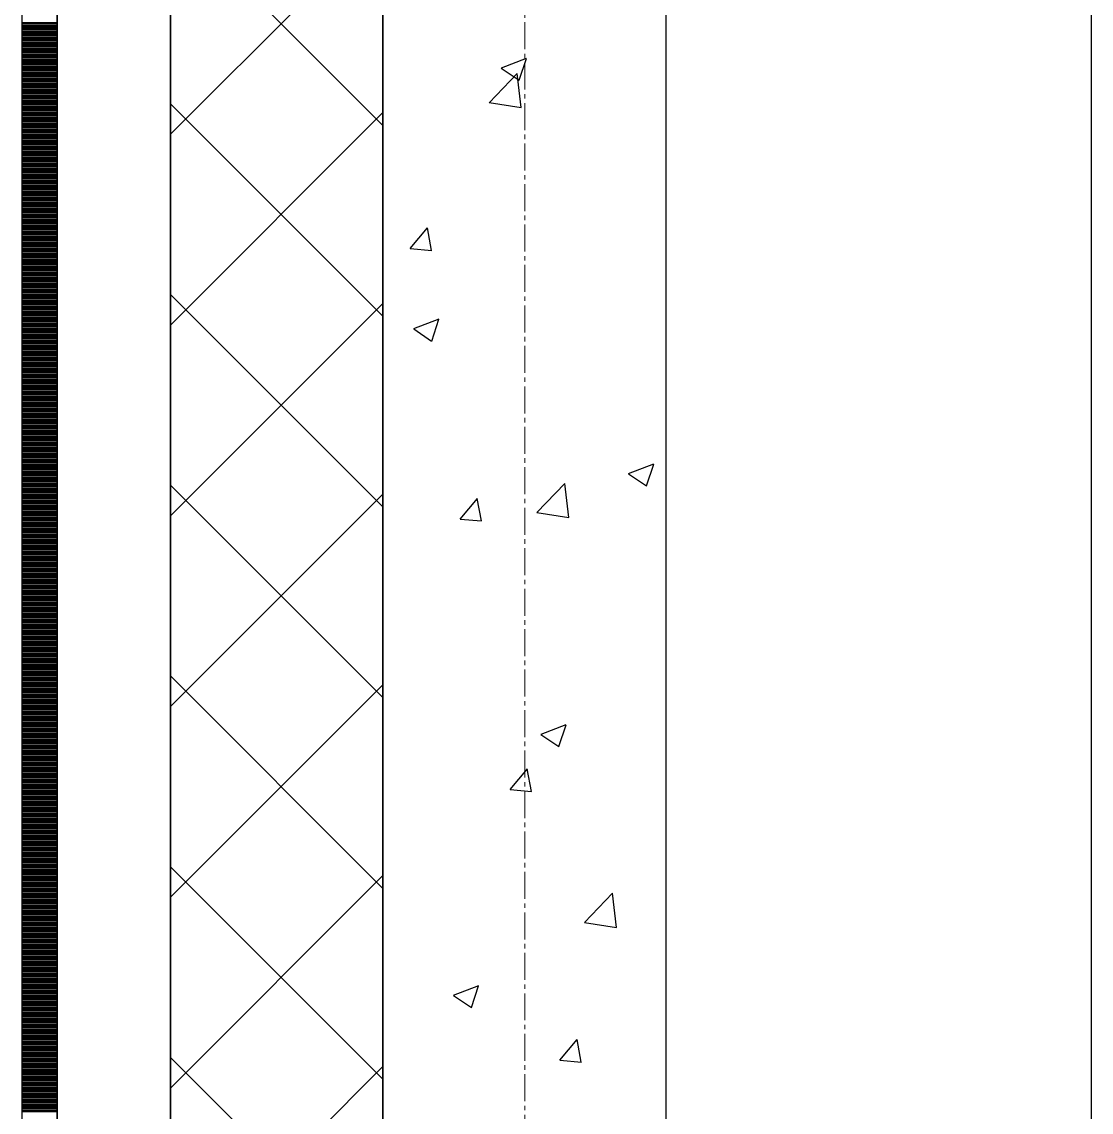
# Model space of a CAD drawing. Header units: millimetres. Extents: x -231292 to 573618, y -153144 to 564035.
# Drawn here: x 8548 to 9303, y 245983 to 246753 of the extents above; entities that cross this region are included whole.
import ezdxf

# ---------------------------------------------------------------- set-up
doc = ezdxf.new("R2010")
doc.units = ezdxf.units.MM
doc.linetypes.add('CENTER2', pattern=[28.575, 19.05, -3.175, 3.175, -3.175])
doc.layers.get('0').update_dxf_attribs({"color": 250})
for name, color, linetype, lineweight in [('АР_Стены ПЕНОблок', 250, 'Continuous', 20), ('АР_Тонкая', 250, 'Continuous', 5), ('АР_Утеплитель', 250, 'Continuous', 0), ('АР_Штриховка', 250, 'Continuous', 0), ('РД_Оси_100', 250, 'Continuous', 0)]:
    doc.layers.add(name, color=color, linetype=linetype, lineweight=lineweight)
doc.layers.add('КР_Балки-0.5', color=60, linetype='Continuous', lineweight=50, plot=False)

# ---------------------------------------------------------------- blocks, each defined once
blk = doc.blocks.new('оси_рен')
at = {"layer": 'РД_Оси_100', "color": 251, "linetype": 'CENTER2', "true_color": 0x636466}
blk.add_line((1195652.916, 135558.25), (1195652.916, 223268.25), dxfattribs=at)

msp = doc.modelspace()

# ---------------------------------------------------------------- linework, layer by layer
at = {"layer": 'АР_Стены ПЕНОблок', "color": 18, "linetype": 'Continuous', "lineweight": 25, "true_color": 0x000000}
for p, q in [((8803.243, 263866.253), (8803.243, 187666.253)), ((9003.243, 187666.253), (9003.243, 263866.253))]:
    msp.add_line(p, q, dxfattribs=at)
at = {"layer": 'АР_Тонкая', "color": 18, "linetype": 'Continuous', "lineweight": 25, "true_color": 0x000000}
for p, q in [((8548.243, 263866.253), (8548.243, 187666.253)), ((8573.243, 263866.253), (8573.243, 187666.253)), ((8573.243, 187666.253), (8573.243, 263866.253)), ((8653.243, 187666.253), (8653.243, 263866.253))]:
    msp.add_line(p, q, dxfattribs=at)
at = {"layer": 'АР_Утеплитель', "color": 18, "linetype": 'Continuous', "lineweight": 25, "true_color": 0x000000}
for p, q in [((8653.243, 263866.253), (8653.243, 187666.253)), ((8803.243, 187666.253), (8803.243, 263866.253))]:
    msp.add_line(p, q, dxfattribs=at)
at = {"layer": 'АР_Штриховка', "color": 18, "linetype": 'Continuous', "lineweight": 25, "true_color": 0x000000}
for p, q in [((8803.243, 246679.347), (8653.243, 246829.347)), ((8653.243, 246673.06), (8803.243, 246823.06)), ((8548.243, 246752.002), (8573.243, 246752.002)), ((8548.243, 246751.002), (8573.243, 246751.002)), ((8548.243, 246750.002), (8573.243, 246750.002)), ((8548.243, 246749.002), (8573.243, 246749.002)), ((8548.243, 246748.002), (8573.243, 246748.002)), ((8548.243, 246747.002), (8573.243, 246747.002)), ((8548.243, 246746.002), (8573.243, 246746.002)), ((8548.243, 246745.002), (8573.243, 246745.002)), ((8548.243, 246744.002), (8573.243, 246744.002)), ((8548.243, 246743.002), (8573.243, 246743.002)), ((8548.243, 246742.002), (8573.243, 246742.002)), ((8548.243, 246741.002), (8573.243, 246741.002)), ((8548.243, 246740.002), (8573.243, 246740.002)), ((8548.243, 246739.002), (8573.243, 246739.002)), ((8548.243, 246738.002), (8573.243, 246738.002)), ((8548.243, 246737.002), (8573.243, 246737.002)), ((8548.243, 246736.002), (8573.243, 246736.002)), ((8548.243, 246735.002), (8573.243, 246735.002)), ((8548.243, 246734.002), (8573.243, 246734.002)), ((8548.243, 246733.002), (8573.243, 246733.002)), ((8548.243, 246732.002), (8573.243, 246732.002)), ((8548.243, 246731.002), (8573.243, 246731.002)), ((8548.243, 246730.002), (8573.243, 246730.002)), ((8548.243, 246729.002), (8573.243, 246729.002)), ((8548.243, 246728.002), (8573.243, 246728.002)), ((8548.243, 246727.002), (8573.243, 246727.002)), ((8548.243, 246726.002), (8573.243, 246726.002)), ((8548.243, 246725.002), (8573.243, 246725.002)), ((8548.243, 246724.002), (8573.243, 246724.002)), ((8886.871, 246720.012), (8904.655, 246726.839)), ((8899.418, 246711.272), (8904.568, 246726.621)), ((8548.243, 246723.002), (8573.243, 246723.002)), ((8548.243, 246722.002), (8573.243, 246722.002)), ((8548.243, 246721.002), (8573.243, 246721.002)), ((8548.243, 246720.002), (8573.243, 246720.002)), ((8548.243, 246719.002), (8573.243, 246719.002)), ((8548.243, 246718.002), (8573.243, 246718.002)), ((8548.243, 246717.002), (8573.243, 246717.002)), ((8548.243, 246716.002), (8573.243, 246716.002)), ((8878.213, 246695.396), (8897.996, 246716.014)), ((8886.773, 246719.797), (8899.408, 246711.275)), ((8900.792, 246691.891), (8897.986, 246716.013)), ((8548.243, 246715.002), (8573.243, 246715.002)), ((8548.243, 246714.002), (8573.243, 246714.002)), ((8548.243, 246713.002), (8573.243, 246713.002)), ((8548.243, 246712.002), (8573.243, 246712.002)), ((8548.243, 246711.002), (8573.243, 246711.002)), ((8548.243, 246710.002), (8573.243, 246710.002)), ((8548.243, 246709.002), (8573.243, 246709.002)), ((8548.243, 246708.002), (8573.243, 246708.002)), ((8548.243, 246707.002), (8573.243, 246707.002)), ((8548.243, 246706.002), (8573.243, 246706.002)), ((8548.243, 246705.002), (8573.243, 246705.002)), ((8548.243, 246704.002), (8573.243, 246704.002)), ((8548.243, 246703.002), (8573.243, 246703.002)), ((8548.243, 246702.002), (8573.243, 246702.002)), ((8548.243, 246701.002), (8573.243, 246701.002)), ((8548.243, 246700.002), (8573.243, 246700.002)), ((8548.243, 246699.002), (8573.243, 246699.002)), ((8548.243, 246698.002), (8573.243, 246698.002)), ((8548.243, 246697.002), (8573.243, 246697.002)), ((8548.243, 246696.002), (8573.243, 246696.002)), ((8548.243, 246695.002), (8573.243, 246695.002)), ((8548.243, 246694.002), (8573.243, 246694.002)), ((8548.243, 246693.002), (8573.243, 246693.002)), ((8803.243, 246544.643), (8653.243, 246694.643)), ((8878.205, 246695.412), (8900.795, 246691.908)), ((8548.243, 246692.002), (8573.243, 246692.002)), ((8548.243, 246691.002), (8573.243, 246691.002)), ((8548.243, 246690.002), (8573.243, 246690.002)), ((8548.243, 246689.002), (8573.243, 246689.002)), ((8548.243, 246688.002), (8573.243, 246688.002)), ((8548.243, 246687.002), (8573.243, 246687.002)), ((8548.243, 246686.002), (8573.243, 246686.002)), ((8548.243, 246685.002), (8573.243, 246685.002)), ((8653.243, 246538.356), (8803.243, 246688.356)), ((8548.243, 246684.002), (8573.243, 246684.002)), ((8548.243, 246683.002), (8573.243, 246683.002)), ((8548.243, 246682.002), (8573.243, 246682.002)), ((8548.243, 246681.002), (8573.243, 246681.002)), ((8548.243, 246680.002), (8573.243, 246680.002)), ((8548.243, 246679.002), (8573.243, 246679.002)), ((8548.243, 246678.002), (8573.243, 246678.002)), ((8548.243, 246677.002), (8573.243, 246677.002)), ((8548.243, 246676.002), (8573.243, 246676.002)), ((8548.243, 246675.002), (8573.243, 246675.002)), ((8548.243, 246674.002), (8573.243, 246674.002)), ((8548.243, 246673.002), (8573.243, 246673.002)), ((8548.243, 246672.002), (8573.243, 246672.002)), ((8548.243, 246671.002), (8573.243, 246671.002)), ((8548.243, 246670.002), (8573.243, 246670.002)), ((8548.243, 246669.002), (8573.243, 246669.002)), ((8548.243, 246668.002), (8573.243, 246668.002)), ((8548.243, 246667.002), (8573.243, 246667.002)), ((8548.243, 246666.002), (8573.243, 246666.002)), ((8548.243, 246665.002), (8573.243, 246665.002)), ((8548.243, 246664.002), (8573.243, 246664.002)), ((8548.243, 246663.002), (8573.243, 246663.002)), ((8548.243, 246662.002), (8573.243, 246662.002)), ((8548.243, 246661.002), (8573.243, 246661.002)), ((8548.243, 246660.002), (8573.243, 246660.002)), ((8548.243, 246659.002), (8573.243, 246659.002)), ((8548.243, 246658.002), (8573.243, 246658.002)), ((8548.243, 246657.002), (8573.243, 246657.002)), ((8548.243, 246656.002), (8573.243, 246656.002)), ((8548.243, 246655.002), (8573.243, 246655.002)), ((8548.243, 246654.002), (8573.243, 246654.002)), ((8548.243, 246653.002), (8573.243, 246653.002)), ((8548.243, 246652.002), (8573.243, 246652.002)), ((8548.243, 246651.002), (8573.243, 246651.002)), ((8548.243, 246650.002), (8573.243, 246650.002)), ((8548.243, 246649.002), (8573.243, 246649.002)), ((8548.243, 246648.002), (8573.243, 246648.002)), ((8548.243, 246647.002), (8573.243, 246647.002)), ((8548.243, 246646.002), (8573.243, 246646.002)), ((8548.243, 246645.002), (8573.243, 246645.002)), ((8548.243, 246644.002), (8573.243, 246644.002)), ((8548.243, 246643.002), (8573.243, 246643.002)), ((8548.243, 246642.002), (8573.243, 246642.002)), ((8548.243, 246641.002), (8573.243, 246641.002)), ((8548.243, 246640.002), (8573.243, 246640.002)), ((8548.243, 246639.002), (8573.243, 246639.002)), ((8548.243, 246638.002), (8573.243, 246638.002)), ((8548.243, 246637.002), (8573.243, 246637.002)), ((8548.243, 246636.002), (8573.243, 246636.002)), ((8548.243, 246635.002), (8573.243, 246635.002)), ((8548.243, 246634.002), (8573.243, 246634.002)), ((8548.243, 246633.002), (8573.243, 246633.002)), ((8548.243, 246632.002), (8573.243, 246632.002)), ((8548.243, 246631.002), (8573.243, 246631.002)), ((8548.243, 246630.002), (8573.243, 246630.002)), ((8548.243, 246629.002), (8573.243, 246629.002)), ((8548.243, 246628.002), (8573.243, 246628.002)), ((8548.243, 246627.002), (8573.243, 246627.002)), ((8548.243, 246626.002), (8573.243, 246626.002)), ((8548.243, 246625.002), (8573.243, 246625.002)), ((8548.243, 246624.002), (8573.243, 246624.002)), ((8548.243, 246623.002), (8573.243, 246623.002)), ((8548.243, 246622.002), (8573.243, 246622.002)), ((8548.243, 246621.002), (8573.243, 246621.002)), ((8548.243, 246620.002), (8573.243, 246620.002)), ((8548.243, 246619.002), (8573.243, 246619.002)), ((8548.243, 246618.002), (8573.243, 246618.002)), ((8548.243, 246617.002), (8573.243, 246617.002)), ((8548.243, 246616.002), (8573.243, 246616.002)), ((8548.243, 246615.002), (8573.243, 246615.002)), ((8548.243, 246614.002), (8573.243, 246614.002)), ((8548.243, 246613.002), (8573.243, 246613.002)), ((8548.243, 246612.002), (8573.243, 246612.002)), ((8548.243, 246611.002), (8573.243, 246611.002)), ((8548.243, 246610.002), (8573.243, 246610.002)), ((8548.243, 246609.002), (8573.243, 246609.002)), ((8548.243, 246608.002), (8573.243, 246608.002)), ((8548.243, 246607.002), (8573.243, 246607.002)), ((8548.243, 246606.002), (8573.243, 246606.002)), ((8548.243, 246605.002), (8573.243, 246605.002)), ((8548.243, 246604.002), (8573.243, 246604.002)), ((8548.243, 246603.002), (8573.243, 246603.002)), ((8548.243, 246602.002), (8573.243, 246602.002)), ((8548.243, 246601.002), (8573.243, 246601.002)), ((8822.45, 246592.435), (8834.695, 246607.029)), ((8837.519, 246591.076), (8834.582, 246606.997)), ((8548.243, 246600.002), (8573.243, 246600.002)), ((8548.243, 246599.002), (8573.243, 246599.002)), ((8548.243, 246598.002), (8573.243, 246598.002)), ((8548.243, 246597.002), (8573.243, 246597.002)), ((8548.243, 246596.002), (8573.243, 246596.002)), ((8548.243, 246595.002), (8573.243, 246595.002)), ((8548.243, 246594.002), (8573.243, 246594.002)), ((8548.243, 246593.002), (8573.243, 246593.002)), ((8548.243, 246592.002), (8573.243, 246592.002)), ((8548.243, 246591.002), (8573.243, 246591.002)), ((8548.243, 246590.002), (8573.243, 246590.002)), ((8548.243, 246589.002), (8573.243, 246589.002)), ((8548.243, 246588.002), (8573.243, 246588.002)), ((8548.243, 246587.002), (8573.243, 246587.002)), ((8548.243, 246586.002), (8573.243, 246586.002)), ((8548.243, 246585.002), (8573.243, 246585.002)), ((8822.449, 246592.425), (8837.631, 246591.097)), ((8548.243, 246584.002), (8573.243, 246584.002)), ((8548.243, 246583.002), (8573.243, 246583.002)), ((8548.243, 246582.002), (8573.243, 246582.002)), ((8548.243, 246581.002), (8573.243, 246581.002)), ((8548.243, 246580.002), (8573.243, 246580.002)), ((8548.243, 246579.002), (8573.243, 246579.002)), ((8548.243, 246578.002), (8573.243, 246578.002)), ((8548.243, 246577.002), (8573.243, 246577.002)), ((8548.243, 246576.002), (8573.243, 246576.002)), ((8548.243, 246575.002), (8573.243, 246575.002)), ((8548.243, 246574.002), (8573.243, 246574.002)), ((8548.243, 246573.002), (8573.243, 246573.002)), ((8548.243, 246572.002), (8573.243, 246572.002)), ((8548.243, 246571.002), (8573.243, 246571.002)), ((8548.243, 246570.002), (8573.243, 246570.002)), ((8548.243, 246569.002), (8573.243, 246569.002)), ((8548.243, 246568.002), (8573.243, 246568.002)), ((8548.243, 246567.002), (8573.243, 246567.002)), ((8548.243, 246566.002), (8573.243, 246566.002)), ((8548.243, 246565.002), (8573.243, 246565.002)), ((8548.243, 246564.002), (8573.243, 246564.002)), ((8548.243, 246563.002), (8573.243, 246563.002)), ((8548.243, 246562.002), (8573.243, 246562.002)), ((8548.243, 246561.002), (8573.243, 246561.002)), ((8548.243, 246560.002), (8573.243, 246560.002)), ((8548.243, 246559.002), (8573.243, 246559.002)), ((8548.243, 246558.002), (8573.243, 246558.002)), ((8548.243, 246557.002), (8573.243, 246557.002)), ((8548.243, 246556.002), (8573.243, 246556.002)), ((8548.243, 246555.002), (8573.243, 246555.002)), ((8548.243, 246554.002), (8573.243, 246554.002)), ((8803.243, 246409.94), (8653.243, 246559.94)), ((8548.243, 246553.002), (8573.243, 246553.002)), ((8548.243, 246552.002), (8573.243, 246552.002)), ((8548.243, 246551.002), (8573.243, 246551.002)), ((8548.243, 246550.002), (8573.243, 246550.002)), ((8548.243, 246549.002), (8573.243, 246549.002)), ((8548.243, 246548.002), (8573.243, 246548.002)), ((8548.243, 246547.002), (8573.243, 246547.002)), ((8653.243, 246403.653), (8803.243, 246553.653)), ((8548.243, 246546.002), (8573.243, 246546.002)), ((8548.243, 246545.002), (8573.243, 246545.002)), ((8548.243, 246544.002), (8573.243, 246544.002)), ((8548.243, 246543.002), (8573.243, 246543.002)), ((8548.243, 246542.002), (8573.243, 246542.002)), ((8548.243, 246541.002), (8573.243, 246541.002)), ((8548.243, 246540.002), (8573.243, 246540.002)), ((8548.243, 246539.002), (8573.243, 246539.002)), ((8825.068, 246535.824), (8842.853, 246542.651)), ((8837.616, 246527.084), (8842.766, 246542.433)), ((8548.243, 246538.002), (8573.243, 246538.002)), ((8548.243, 246537.002), (8573.243, 246537.002)), ((8548.243, 246536.002), (8573.243, 246536.002)), ((8548.243, 246535.002), (8573.243, 246535.002)), ((8548.243, 246534.002), (8573.243, 246534.002)), ((8548.243, 246533.002), (8573.243, 246533.002)), ((8548.243, 246532.002), (8573.243, 246532.002)), ((8548.243, 246531.002), (8573.243, 246531.002)), ((8824.971, 246535.609), (8837.606, 246527.087)), ((8548.243, 246530.002), (8573.243, 246530.002)), ((8548.243, 246529.002), (8573.243, 246529.002)), ((8548.243, 246528.002), (8573.243, 246528.002)), ((8548.243, 246527.002), (8573.243, 246527.002)), ((8548.243, 246526.002), (8573.243, 246526.002)), ((8548.243, 246525.002), (8573.243, 246525.002)), ((8548.243, 246524.002), (8573.243, 246524.002)), ((8548.243, 246523.002), (8573.243, 246523.002)), ((8548.243, 246522.002), (8573.243, 246522.002)), ((8548.243, 246521.002), (8573.243, 246521.002)), ((8548.243, 246520.002), (8573.243, 246520.002)), ((8548.243, 246519.002), (8573.243, 246519.002)), ((8548.243, 246518.002), (8573.243, 246518.002)), ((8548.243, 246517.002), (8573.243, 246517.002)), ((8548.243, 246516.002), (8573.243, 246516.002)), ((8548.243, 246515.002), (8573.243, 246515.002)), ((8548.243, 246514.002), (8573.243, 246514.002)), ((8548.243, 246513.002), (8573.243, 246513.002)), ((8548.243, 246512.002), (8573.243, 246512.002)), ((8548.243, 246511.002), (8573.243, 246511.002)), ((8548.243, 246510.002), (8573.243, 246510.002)), ((8548.243, 246509.002), (8573.243, 246509.002)), ((8548.243, 246508.002), (8573.243, 246508.002)), ((8548.243, 246507.002), (8573.243, 246507.002)), ((8548.243, 246506.002), (8573.243, 246506.002)), ((8548.243, 246505.002), (8573.243, 246505.002)), ((8548.243, 246504.002), (8573.243, 246504.002)), ((8548.243, 246503.002), (8573.243, 246503.002)), ((8548.243, 246502.002), (8573.243, 246502.002)), ((8548.243, 246501.002), (8573.243, 246501.002)), ((8548.243, 246500.002), (8573.243, 246500.002)), ((8548.243, 246499.002), (8573.243, 246499.002)), ((8548.243, 246498.002), (8573.243, 246498.002)), ((8548.243, 246497.002), (8573.243, 246497.002)), ((8548.243, 246496.002), (8573.243, 246496.002)), ((8548.243, 246495.002), (8573.243, 246495.002)), ((8548.243, 246494.002), (8573.243, 246494.002)), ((8548.243, 246493.002), (8573.243, 246493.002)), ((8548.243, 246492.002), (8573.243, 246492.002)), ((8548.243, 246491.002), (8573.243, 246491.002)), ((8548.243, 246490.002), (8573.243, 246490.002)), ((8548.243, 246489.002), (8573.243, 246489.002)), ((8548.243, 246488.002), (8573.243, 246488.002)), ((8548.243, 246487.002), (8573.243, 246487.002)), ((8548.243, 246486.002), (8573.243, 246486.002)), ((8548.243, 246485.002), (8573.243, 246485.002)), ((8548.243, 246484.002), (8573.243, 246484.002)), ((8548.243, 246483.002), (8573.243, 246483.002)), ((8548.243, 246482.002), (8573.243, 246482.002)), ((8548.243, 246481.002), (8573.243, 246481.002)), ((8548.243, 246480.002), (8573.243, 246480.002)), ((8548.243, 246479.002), (8573.243, 246479.002)), ((8548.243, 246478.002), (8573.243, 246478.002)), ((8548.243, 246477.002), (8573.243, 246477.002)), ((8548.243, 246476.002), (8573.243, 246476.002)), ((8548.243, 246475.002), (8573.243, 246475.002)), ((8548.243, 246474.002), (8573.243, 246474.002)), ((8548.243, 246473.002), (8573.243, 246473.002)), ((8548.243, 246472.002), (8573.243, 246472.002)), ((8548.243, 246471.002), (8573.243, 246471.002)), ((8548.243, 246470.002), (8573.243, 246470.002)), ((8548.243, 246469.002), (8573.243, 246469.002)), ((8548.243, 246468.002), (8573.243, 246468.002)), ((8548.243, 246467.002), (8573.243, 246467.002)), ((8548.243, 246466.002), (8573.243, 246466.002)), ((8548.243, 246465.002), (8573.243, 246465.002)), ((8548.243, 246464.002), (8573.243, 246464.002)), ((8548.243, 246463.002), (8573.243, 246463.002)), ((8548.243, 246462.002), (8573.243, 246462.002)), ((8548.243, 246461.002), (8573.243, 246461.002)), ((8548.243, 246460.002), (8573.243, 246460.002)), ((8548.243, 246459.002), (8573.243, 246459.002)), ((8548.243, 246458.002), (8573.243, 246458.002)), ((8548.243, 246457.002), (8573.243, 246457.002)), ((8548.243, 246456.002), (8573.243, 246456.002)), ((8548.243, 246455.002), (8573.243, 246455.002)), ((8548.243, 246454.002), (8573.243, 246454.002)), ((8548.243, 246453.002), (8573.243, 246453.002)), ((8548.243, 246452.002), (8573.243, 246452.002)), ((8548.243, 246451.002), (8573.243, 246451.002)), ((8548.243, 246450.002), (8573.243, 246450.002)), ((8548.243, 246449.002), (8573.243, 246449.002)), ((8548.243, 246448.002), (8573.243, 246448.002)), ((8548.243, 246447.002), (8573.243, 246447.002)), ((8548.243, 246446.002), (8573.243, 246446.002)), ((8548.243, 246445.002), (8573.243, 246445.002)), ((8548.243, 246444.002), (8573.243, 246444.002)), ((8548.243, 246443.002), (8573.243, 246443.002)), ((8548.243, 246442.002), (8573.243, 246442.002)), ((8548.243, 246441.002), (8573.243, 246441.002)), ((8548.243, 246440.002), (8573.243, 246440.002)), ((8548.243, 246439.002), (8573.243, 246439.002)), ((8976.683, 246433.558), (8994.468, 246440.385)), ((8989.23, 246424.819), (8994.381, 246440.168)), ((8548.243, 246438.002), (8573.243, 246438.002)), ((8548.243, 246437.002), (8573.243, 246437.002)), ((8548.243, 246436.002), (8573.243, 246436.002)), ((8548.243, 246435.002), (8573.243, 246435.002)), ((8548.243, 246434.002), (8573.243, 246434.002)), ((8548.243, 246433.002), (8573.243, 246433.002)), ((8548.243, 246432.002), (8573.243, 246432.002)), ((8548.243, 246431.002), (8573.243, 246431.002)), ((8976.585, 246433.344), (8989.22, 246424.822)), ((8548.243, 246430.002), (8573.243, 246430.002)), ((8548.243, 246429.002), (8573.243, 246429.002)), ((8548.243, 246428.002), (8573.243, 246428.002)), ((8548.243, 246427.002), (8573.243, 246427.002)), ((8548.243, 246426.002), (8573.243, 246426.002)), ((8548.243, 246425.002), (8573.243, 246425.002)), ((8548.243, 246424.002), (8573.243, 246424.002)), ((8803.243, 246275.236), (8653.243, 246425.236)), ((8911.888, 246405.927), (8931.671, 246426.546)), ((8934.467, 246402.422), (8931.661, 246426.545)), ((8548.243, 246423.002), (8573.243, 246423.002)), ((8548.243, 246422.002), (8573.243, 246422.002)), ((8548.243, 246421.002), (8573.243, 246421.002)), ((8548.243, 246420.002), (8573.243, 246420.002)), ((8548.243, 246419.002), (8573.243, 246419.002)), ((8548.243, 246418.002), (8573.243, 246418.002)), ((8548.243, 246417.002), (8573.243, 246417.002)), ((8548.243, 246416.002), (8573.243, 246416.002)), ((8653.243, 246268.949), (8803.243, 246418.949)), ((8857.694, 246401.379), (8869.939, 246415.972)), ((8872.762, 246400.019), (8869.825, 246415.94)), ((8548.243, 246415.002), (8573.243, 246415.002)), ((8548.243, 246414.002), (8573.243, 246414.002)), ((8548.243, 246413.002), (8573.243, 246413.002)), ((8548.243, 246412.002), (8573.243, 246412.002)), ((8548.243, 246411.002), (8573.243, 246411.002)), ((8548.243, 246410.002), (8573.243, 246410.002)), ((8548.243, 246409.002), (8573.243, 246409.002)), ((8548.243, 246408.002), (8573.243, 246408.002)), ((8548.243, 246407.002), (8573.243, 246407.002)), ((8548.243, 246406.002), (8573.243, 246406.002)), ((8548.243, 246405.002), (8573.243, 246405.002)), ((8548.243, 246404.002), (8573.243, 246404.002)), ((8548.243, 246403.002), (8573.243, 246403.002)), ((8548.243, 246402.002), (8573.243, 246402.002)), ((8548.243, 246401.002), (8573.243, 246401.002)), ((8548.243, 246400.002), (8573.243, 246400.002)), ((8857.693, 246401.368), (8872.875, 246400.04)), ((8911.88, 246405.943), (8934.47, 246402.44)), ((8548.243, 246399.002), (8573.243, 246399.002)), ((8548.243, 246398.002), (8573.243, 246398.002)), ((8548.243, 246397.002), (8573.243, 246397.002)), ((8548.243, 246396.002), (8573.243, 246396.002)), ((8548.243, 246395.002), (8573.243, 246395.002)), ((8548.243, 246394.002), (8573.243, 246394.002)), ((8548.243, 246393.002), (8573.243, 246393.002)), ((8548.243, 246392.002), (8573.243, 246392.002)), ((8548.243, 246391.002), (8573.243, 246391.002)), ((8548.243, 246390.002), (8573.243, 246390.002)), ((8548.243, 246389.002), (8573.243, 246389.002)), ((8548.243, 246388.002), (8573.243, 246388.002)), ((8548.243, 246387.002), (8573.243, 246387.002)), ((8548.243, 246386.002), (8573.243, 246386.002)), ((8548.243, 246385.002), (8573.243, 246385.002)), ((8548.243, 246384.002), (8573.243, 246384.002)), ((8548.243, 246383.002), (8573.243, 246383.002)), ((8548.243, 246382.002), (8573.243, 246382.002)), ((8548.243, 246381.002), (8573.243, 246381.002)), ((8548.243, 246380.002), (8573.243, 246380.002)), ((8548.243, 246379.002), (8573.243, 246379.002)), ((8548.243, 246378.002), (8573.243, 246378.002)), ((8548.243, 246377.002), (8573.243, 246377.002)), ((8548.243, 246376.002), (8573.243, 246376.002)), ((8548.243, 246375.002), (8573.243, 246375.002)), ((8548.243, 246374.002), (8573.243, 246374.002)), ((8548.243, 246373.002), (8573.243, 246373.002)), ((8548.243, 246372.002), (8573.243, 246372.002)), ((8548.243, 246371.002), (8573.243, 246371.002)), ((8548.243, 246370.002), (8573.243, 246370.002)), ((8548.243, 246369.002), (8573.243, 246369.002)), ((8548.243, 246368.002), (8573.243, 246368.002)), ((8548.243, 246367.002), (8573.243, 246367.002)), ((8548.243, 246366.002), (8573.243, 246366.002)), ((8548.243, 246365.002), (8573.243, 246365.002)), ((8548.243, 246364.002), (8573.243, 246364.002)), ((8548.243, 246363.002), (8573.243, 246363.002)), ((8548.243, 246362.002), (8573.243, 246362.002)), ((8548.243, 246361.002), (8573.243, 246361.002)), ((8548.243, 246360.002), (8573.243, 246360.002)), ((8548.243, 246359.002), (8573.243, 246359.002)), ((8548.243, 246358.002), (8573.243, 246358.002)), ((8548.243, 246357.002), (8573.243, 246357.002)), ((8548.243, 246356.002), (8573.243, 246356.002)), ((8548.243, 246355.002), (8573.243, 246355.002)), ((8548.243, 246354.002), (8573.243, 246354.002)), ((8548.243, 246353.002), (8573.243, 246353.002)), ((8548.243, 246352.002), (8573.243, 246352.002)), ((8548.243, 246351.002), (8573.243, 246351.002)), ((8548.243, 246350.002), (8573.243, 246350.002)), ((8548.243, 246349.002), (8573.243, 246349.002)), ((8548.243, 246348.002), (8573.243, 246348.002)), ((8548.243, 246347.002), (8573.243, 246347.002)), ((8548.243, 246346.002), (8573.243, 246346.002)), ((8548.243, 246345.002), (8573.243, 246345.002)), ((8548.243, 246344.002), (8573.243, 246344.002)), ((8548.243, 246343.002), (8573.243, 246343.002)), ((8548.243, 246342.002), (8573.243, 246342.002)), ((8548.243, 246341.002), (8573.243, 246341.002)), ((8548.243, 246340.002), (8573.243, 246340.002)), ((8548.243, 246339.002), (8573.243, 246339.002)), ((8548.243, 246338.002), (8573.243, 246338.002)), ((8548.243, 246337.002), (8573.243, 246337.002)), ((8548.243, 246336.002), (8573.243, 246336.002)), ((8548.243, 246335.002), (8573.243, 246335.002)), ((8548.243, 246334.002), (8573.243, 246334.002)), ((8548.243, 246333.002), (8573.243, 246333.002)), ((8548.243, 246332.002), (8573.243, 246332.002)), ((8548.243, 246331.002), (8573.243, 246331.002)), ((8548.243, 246330.002), (8573.243, 246330.002)), ((8548.243, 246329.002), (8573.243, 246329.002)), ((8548.243, 246328.002), (8573.243, 246328.002)), ((8548.243, 246327.002), (8573.243, 246327.002)), ((8548.243, 246326.002), (8573.243, 246326.002)), ((8548.243, 246325.002), (8573.243, 246325.002)), ((8548.243, 246324.002), (8573.243, 246324.002)), ((8548.243, 246323.002), (8573.243, 246323.002)), ((8548.243, 246322.002), (8573.243, 246322.002)), ((8548.243, 246321.002), (8573.243, 246321.002)), ((8548.243, 246320.002), (8573.243, 246320.002)), ((8548.243, 246319.002), (8573.243, 246319.002)), ((8548.243, 246318.002), (8573.243, 246318.002)), ((8548.243, 246317.002), (8573.243, 246317.002)), ((8548.243, 246316.002), (8573.243, 246316.002)), ((8548.243, 246315.002), (8573.243, 246315.002)), ((8548.243, 246314.002), (8573.243, 246314.002)), ((8548.243, 246313.002), (8573.243, 246313.002)), ((8548.243, 246312.002), (8573.243, 246312.002)), ((8548.243, 246311.002), (8573.243, 246311.002)), ((8548.243, 246310.002), (8573.243, 246310.002)), ((8548.243, 246309.002), (8573.243, 246309.002)), ((8548.243, 246308.002), (8573.243, 246308.002)), ((8548.243, 246307.002), (8573.243, 246307.002)), ((8548.243, 246306.002), (8573.243, 246306.002)), ((8548.243, 246305.002), (8573.243, 246305.002)), ((8548.243, 246304.002), (8573.243, 246304.002)), ((8548.243, 246303.002), (8573.243, 246303.002)), ((8548.243, 246302.002), (8573.243, 246302.002)), ((8548.243, 246301.002), (8573.243, 246301.002)), ((8548.243, 246300.002), (8573.243, 246300.002)), ((8548.243, 246299.002), (8573.243, 246299.002)), ((8548.243, 246298.002), (8573.243, 246298.002)), ((8548.243, 246297.002), (8573.243, 246297.002)), ((8548.243, 246296.002), (8573.243, 246296.002)), ((8548.243, 246295.002), (8573.243, 246295.002)), ((8548.243, 246294.002), (8573.243, 246294.002)), ((8548.243, 246293.002), (8573.243, 246293.002)), ((8548.243, 246292.002), (8573.243, 246292.002)), ((8548.243, 246291.002), (8573.243, 246291.002)), ((8548.243, 246290.002), (8573.243, 246290.002)), ((8548.243, 246289.002), (8573.243, 246289.002)), ((8548.243, 246288.002), (8573.243, 246288.002)), ((8548.243, 246287.002), (8573.243, 246287.002)), ((8548.243, 246286.002), (8573.243, 246286.002)), ((8548.243, 246285.002), (8573.243, 246285.002)), ((8803.243, 246140.532), (8653.243, 246290.532)), ((8548.243, 246284.002), (8573.243, 246284.002)), ((8548.243, 246283.002), (8573.243, 246283.002)), ((8548.243, 246282.002), (8573.243, 246282.002)), ((8548.243, 246281.002), (8573.243, 246281.002)), ((8548.243, 246280.002), (8573.243, 246280.002)), ((8548.243, 246279.002), (8573.243, 246279.002)), ((8548.243, 246278.002), (8573.243, 246278.002)), ((8548.243, 246277.002), (8573.243, 246277.002)), ((8653.243, 246134.245), (8803.243, 246284.245)), ((8548.243, 246276.002), (8573.243, 246276.002)), ((8548.243, 246275.002), (8573.243, 246275.002)), ((8548.243, 246274.002), (8573.243, 246274.002)), ((8548.243, 246273.002), (8573.243, 246273.002)), ((8548.243, 246272.002), (8573.243, 246272.002)), ((8548.243, 246271.002), (8573.243, 246271.002)), ((8548.243, 246270.002), (8573.243, 246270.002)), ((8548.243, 246269.002), (8573.243, 246269.002)), ((8548.243, 246268.002), (8573.243, 246268.002)), ((8548.243, 246267.002), (8573.243, 246267.002)), ((8548.243, 246266.002), (8573.243, 246266.002)), ((8548.243, 246265.002), (8573.243, 246265.002)), ((8548.243, 246264.002), (8573.243, 246264.002)), ((8548.243, 246263.002), (8573.243, 246263.002)), ((8548.243, 246262.002), (8573.243, 246262.002)), ((8548.243, 246261.002), (8573.243, 246261.002)), ((8548.243, 246260.002), (8573.243, 246260.002)), ((8548.243, 246259.002), (8573.243, 246259.002)), ((8548.243, 246258.002), (8573.243, 246258.002)), ((8548.243, 246257.002), (8573.243, 246257.002)), ((8548.243, 246256.002), (8573.243, 246256.002)), ((8548.243, 246255.002), (8573.243, 246255.002)), ((8548.243, 246254.002), (8573.243, 246254.002)), ((8914.881, 246249.37), (8932.665, 246256.197)), ((8927.428, 246240.631), (8932.579, 246255.98)), ((8548.243, 246253.002), (8573.243, 246253.002)), ((8548.243, 246252.002), (8573.243, 246252.002)), ((8548.243, 246251.002), (8573.243, 246251.002)), ((8548.243, 246250.002), (8573.243, 246250.002)), ((8548.243, 246249.002), (8573.243, 246249.002)), ((8548.243, 246248.002), (8573.243, 246248.002)), ((8548.243, 246247.002), (8573.243, 246247.002)), ((8548.243, 246246.002), (8573.243, 246246.002)), ((8914.783, 246249.156), (8927.418, 246240.634)), ((8548.243, 246245.002), (8573.243, 246245.002)), ((8548.243, 246244.002), (8573.243, 246244.002)), ((8548.243, 246243.002), (8573.243, 246243.002)), ((8548.243, 246242.002), (8573.243, 246242.002)), ((8548.243, 246241.002), (8573.243, 246241.002)), ((8548.243, 246240.002), (8573.243, 246240.002)), ((8548.243, 246239.002), (8573.243, 246239.002)), ((8548.243, 246238.002), (8573.243, 246238.002)), ((8548.243, 246237.002), (8573.243, 246237.002)), ((8548.243, 246236.002), (8573.243, 246236.002)), ((8548.243, 246235.002), (8573.243, 246235.002)), ((8548.243, 246234.002), (8573.243, 246234.002)), ((8548.243, 246233.002), (8573.243, 246233.002)), ((8548.243, 246232.002), (8573.243, 246232.002)), ((8548.243, 246231.002), (8573.243, 246231.002)), ((8548.243, 246230.002), (8573.243, 246230.002)), ((8548.243, 246229.002), (8573.243, 246229.002)), ((8548.243, 246228.002), (8573.243, 246228.002)), ((8548.243, 246227.002), (8573.243, 246227.002)), ((8548.243, 246226.002), (8573.243, 246226.002)), ((8548.243, 246225.002), (8573.243, 246225.002)), ((8548.243, 246224.002), (8573.243, 246224.002)), ((8548.243, 246223.002), (8573.243, 246223.002)), ((8892.937, 246210.322), (8905.182, 246224.915)), ((8908.005, 246208.962), (8905.068, 246224.883)), ((8548.243, 246222.002), (8573.243, 246222.002)), ((8548.243, 246221.002), (8573.243, 246221.002)), ((8548.243, 246220.002), (8573.243, 246220.002)), ((8548.243, 246219.002), (8573.243, 246219.002)), ((8548.243, 246218.002), (8573.243, 246218.002)), ((8548.243, 246217.002), (8573.243, 246217.002)), ((8548.243, 246216.002), (8573.243, 246216.002)), ((8548.243, 246215.002), (8573.243, 246215.002)), ((8548.243, 246214.002), (8573.243, 246214.002)), ((8548.243, 246213.002), (8573.243, 246213.002)), ((8548.243, 246212.002), (8573.243, 246212.002)), ((8548.243, 246211.002), (8573.243, 246211.002)), ((8548.243, 246210.002), (8573.243, 246210.002)), ((8548.243, 246209.002), (8573.243, 246209.002)), ((8548.243, 246208.002), (8573.243, 246208.002)), ((8892.936, 246210.312), (8908.118, 246208.983)), ((8548.243, 246207.002), (8573.243, 246207.002)), ((8548.243, 246206.002), (8573.243, 246206.002)), ((8548.243, 246205.002), (8573.243, 246205.002)), ((8548.243, 246204.002), (8573.243, 246204.002)), ((8548.243, 246203.002), (8573.243, 246203.002)), ((8548.243, 246202.002), (8573.243, 246202.002)), ((8548.243, 246201.002), (8573.243, 246201.002)), ((8548.243, 246200.002), (8573.243, 246200.002)), ((8548.243, 246199.002), (8573.243, 246199.002)), ((8548.243, 246198.002), (8573.243, 246198.002)), ((8548.243, 246197.002), (8573.243, 246197.002)), ((8548.243, 246196.002), (8573.243, 246196.002)), ((8548.243, 246195.002), (8573.243, 246195.002)), ((8548.243, 246194.002), (8573.243, 246194.002)), ((8548.243, 246193.002), (8573.243, 246193.002)), ((8548.243, 246192.002), (8573.243, 246192.002)), ((8548.243, 246191.002), (8573.243, 246191.002)), ((8548.243, 246190.002), (8573.243, 246190.002)), ((8548.243, 246189.002), (8573.243, 246189.002)), ((8548.243, 246188.002), (8573.243, 246188.002)), ((8548.243, 246187.002), (8573.243, 246187.002)), ((8548.243, 246186.002), (8573.243, 246186.002)), ((8548.243, 246185.002), (8573.243, 246185.002)), ((8548.243, 246184.002), (8573.243, 246184.002)), ((8548.243, 246183.002), (8573.243, 246183.002)), ((8548.243, 246182.002), (8573.243, 246182.002)), ((8548.243, 246181.002), (8573.243, 246181.002)), ((8548.243, 246180.002), (8573.243, 246180.002)), ((8548.243, 246179.002), (8573.243, 246179.002)), ((8548.243, 246178.002), (8573.243, 246178.002)), ((8548.243, 246177.002), (8573.243, 246177.002)), ((8548.243, 246176.002), (8573.243, 246176.002)), ((8548.243, 246175.002), (8573.243, 246175.002)), ((8548.243, 246174.002), (8573.243, 246174.002)), ((8548.243, 246173.002), (8573.243, 246173.002)), ((8548.243, 246172.002), (8573.243, 246172.002)), ((8548.243, 246171.002), (8573.243, 246171.002)), ((8548.243, 246170.002), (8573.243, 246170.002)), ((8548.243, 246169.002), (8573.243, 246169.002)), ((8548.243, 246168.002), (8573.243, 246168.002)), ((8548.243, 246167.002), (8573.243, 246167.002)), ((8548.243, 246166.002), (8573.243, 246166.002)), ((8548.243, 246165.002), (8573.243, 246165.002)), ((8548.243, 246164.002), (8573.243, 246164.002)), ((8548.243, 246163.002), (8573.243, 246163.002)), ((8548.243, 246162.002), (8573.243, 246162.002)), ((8548.243, 246161.002), (8573.243, 246161.002)), ((8548.243, 246160.002), (8573.243, 246160.002)), ((8548.243, 246159.002), (8573.243, 246159.002)), ((8548.243, 246158.002), (8573.243, 246158.002)), ((8548.243, 246157.002), (8573.243, 246157.002)), ((8548.243, 246156.002), (8573.243, 246156.002)), ((8548.243, 246155.002), (8573.243, 246155.002)), ((8548.243, 246154.002), (8573.243, 246154.002)), ((8803.243, 246005.828), (8653.243, 246155.828)), ((8548.243, 246153.002), (8573.243, 246153.002)), ((8548.243, 246152.002), (8573.243, 246152.002)), ((8548.243, 246151.002), (8573.243, 246151.002)), ((8548.243, 246150.002), (8573.243, 246150.002)), ((8548.243, 246149.002), (8573.243, 246149.002)), ((8548.243, 246148.002), (8573.243, 246148.002)), ((8548.243, 246147.002), (8573.243, 246147.002)), ((8548.243, 246146.002), (8573.243, 246146.002)), ((8653.243, 245999.541), (8803.243, 246149.541)), ((8548.243, 246145.002), (8573.243, 246145.002)), ((8548.243, 246144.002), (8573.243, 246144.002)), ((8548.243, 246143.002), (8573.243, 246143.002)), ((8548.243, 246142.002), (8573.243, 246142.002)), ((8548.243, 246141.002), (8573.243, 246141.002)), ((8548.243, 246140.002), (8573.243, 246140.002)), ((8548.243, 246139.002), (8573.243, 246139.002)), ((8548.243, 246138.002), (8573.243, 246138.002)), ((8548.243, 246137.002), (8573.243, 246137.002)), ((8548.243, 246136.002), (8573.243, 246136.002)), ((8548.243, 246135.002), (8573.243, 246135.002)), ((8548.243, 246134.002), (8573.243, 246134.002)), ((8548.243, 246133.002), (8573.243, 246133.002)), ((8548.243, 246132.002), (8573.243, 246132.002)), ((8548.243, 246131.002), (8573.243, 246131.002)), ((8945.563, 246116.459), (8965.346, 246137.078)), ((8968.142, 246112.954), (8965.336, 246137.076)), ((8548.243, 246130.002), (8573.243, 246130.002)), ((8548.243, 246129.002), (8573.243, 246129.002)), ((8548.243, 246128.002), (8573.243, 246128.002)), ((8548.243, 246127.002), (8573.243, 246127.002)), ((8548.243, 246126.002), (8573.243, 246126.002)), ((8548.243, 246125.002), (8573.243, 246125.002)), ((8548.243, 246124.002), (8573.243, 246124.002)), ((8548.243, 246123.002), (8573.243, 246123.002)), ((8548.243, 246122.002), (8573.243, 246122.002)), ((8548.243, 246121.002), (8573.243, 246121.002)), ((8548.243, 246120.002), (8573.243, 246120.002)), ((8548.243, 246119.002), (8573.243, 246119.002)), ((8548.243, 246118.002), (8573.243, 246118.002)), ((8548.243, 246117.002), (8573.243, 246117.002)), ((8548.243, 246116.002), (8573.243, 246116.002)), ((8945.555, 246116.475), (8968.145, 246112.972)), ((8548.243, 246115.002), (8573.243, 246115.002)), ((8548.243, 246114.002), (8573.243, 246114.002)), ((8548.243, 246113.002), (8573.243, 246113.002)), ((8548.243, 246112.002), (8573.243, 246112.002)), ((8548.243, 246111.002), (8573.243, 246111.002)), ((8548.243, 246110.002), (8573.243, 246110.002)), ((8548.243, 246109.002), (8573.243, 246109.002)), ((8548.243, 246108.002), (8573.243, 246108.002)), ((8548.243, 246107.002), (8573.243, 246107.002)), ((8548.243, 246106.002), (8573.243, 246106.002)), ((8548.243, 246105.002), (8573.243, 246105.002)), ((8548.243, 246104.002), (8573.243, 246104.002)), ((8548.243, 246103.002), (8573.243, 246103.002)), ((8548.243, 246102.002), (8573.243, 246102.002)), ((8548.243, 246101.002), (8573.243, 246101.002)), ((8548.243, 246100.002), (8573.243, 246100.002)), ((8548.243, 246099.002), (8573.243, 246099.002)), ((8548.243, 246098.002), (8573.243, 246098.002)), ((8548.243, 246097.002), (8573.243, 246097.002)), ((8548.243, 246096.002), (8573.243, 246096.002)), ((8548.243, 246095.002), (8573.243, 246095.002)), ((8548.243, 246094.002), (8573.243, 246094.002)), ((8548.243, 246093.002), (8573.243, 246093.002)), ((8548.243, 246092.002), (8573.243, 246092.002)), ((8548.243, 246091.002), (8573.243, 246091.002)), ((8548.243, 246090.002), (8573.243, 246090.002)), ((8548.243, 246089.002), (8573.243, 246089.002)), ((8548.243, 246088.002), (8573.243, 246088.002)), ((8548.243, 246087.002), (8573.243, 246087.002)), ((8548.243, 246086.002), (8573.243, 246086.002)), ((8548.243, 246085.002), (8573.243, 246085.002)), ((8548.243, 246084.002), (8573.243, 246084.002)), ((8548.243, 246083.002), (8573.243, 246083.002)), ((8548.243, 246082.002), (8573.243, 246082.002)), ((8548.243, 246081.002), (8573.243, 246081.002)), ((8548.243, 246080.002), (8573.243, 246080.002)), ((8548.243, 246079.002), (8573.243, 246079.002)), ((8548.243, 246078.002), (8573.243, 246078.002)), ((8548.243, 246077.002), (8573.243, 246077.002)), ((8548.243, 246076.002), (8573.243, 246076.002)), ((8548.243, 246075.002), (8573.243, 246075.002)), ((8548.243, 246074.002), (8573.243, 246074.002)), ((8548.243, 246073.002), (8573.243, 246073.002)), ((8548.243, 246072.002), (8573.243, 246072.002)), ((8548.243, 246071.002), (8573.243, 246071.002)), ((8548.243, 246070.002), (8573.243, 246070.002)), ((8548.243, 246069.002), (8573.243, 246069.002)), ((8853.079, 246065.182), (8870.863, 246072.009)), ((8865.626, 246056.443), (8870.777, 246071.792)), ((8548.243, 246068.002), (8573.243, 246068.002)), ((8548.243, 246067.002), (8573.243, 246067.002)), ((8548.243, 246066.002), (8573.243, 246066.002)), ((8548.243, 246065.002), (8573.243, 246065.002)), ((8548.243, 246064.002), (8573.243, 246064.002)), ((8548.243, 246063.002), (8573.243, 246063.002)), ((8548.243, 246062.002), (8573.243, 246062.002)), ((8852.981, 246064.968), (8865.616, 246056.446)), ((8548.243, 246061.002), (8573.243, 246061.002)), ((8548.243, 246060.002), (8573.243, 246060.002)), ((8548.243, 246059.002), (8573.243, 246059.002)), ((8548.243, 246058.002), (8573.243, 246058.002)), ((8548.243, 246057.002), (8573.243, 246057.002)), ((8548.243, 246056.002), (8573.243, 246056.002)), ((8548.243, 246055.002), (8573.243, 246055.002)), ((8548.243, 246054.002), (8573.243, 246054.002)), ((8548.243, 246053.002), (8573.243, 246053.002)), ((8548.243, 246052.002), (8573.243, 246052.002)), ((8548.243, 246051.002), (8573.243, 246051.002)), ((8548.243, 246050.002), (8573.243, 246050.002)), ((8548.243, 246049.002), (8573.243, 246049.002)), ((8548.243, 246048.002), (8573.243, 246048.002)), ((8548.243, 246047.002), (8573.243, 246047.002)), ((8548.243, 246046.002), (8573.243, 246046.002)), ((8548.243, 246045.002), (8573.243, 246045.002)), ((8548.243, 246044.002), (8573.243, 246044.002)), ((8548.243, 246043.002), (8573.243, 246043.002)), ((8548.243, 246042.002), (8573.243, 246042.002)), ((8548.243, 246041.002), (8573.243, 246041.002)), ((8548.243, 246040.002), (8573.243, 246040.002)), ((8548.243, 246039.002), (8573.243, 246039.002)), ((8548.243, 246038.002), (8573.243, 246038.002)), ((8548.243, 246037.002), (8573.243, 246037.002)), ((8548.243, 246036.002), (8573.243, 246036.002)), ((8548.243, 246035.002), (8573.243, 246035.002)), ((8548.243, 246034.002), (8573.243, 246034.002)), ((8548.243, 246033.002), (8573.243, 246033.002)), ((8548.243, 246032.002), (8573.243, 246032.002)), ((8548.243, 246031.002), (8573.243, 246031.002)), ((8928.18, 246019.265), (8940.426, 246033.858)), ((8943.248, 246017.905), (8940.311, 246033.827)), ((8548.243, 246030.002), (8573.243, 246030.002)), ((8548.243, 246029.002), (8573.243, 246029.002)), ((8548.243, 246028.002), (8573.243, 246028.002)), ((8548.243, 246027.002), (8573.243, 246027.002)), ((8548.243, 246026.002), (8573.243, 246026.002)), ((8548.243, 246025.002), (8573.243, 246025.002)), ((8548.243, 246024.002), (8573.243, 246024.002)), ((8548.243, 246023.002), (8573.243, 246023.002)), ((8548.243, 246022.002), (8573.243, 246022.002)), ((8548.243, 246021.002), (8573.243, 246021.002)), ((8548.243, 246020.002), (8573.243, 246020.002)), ((8548.243, 246019.002), (8573.243, 246019.002)), ((8548.243, 246018.002), (8573.243, 246018.002)), ((8548.243, 246017.002), (8573.243, 246017.002)), ((8548.243, 246016.002), (8573.243, 246016.002)), ((8548.243, 246015.002), (8573.243, 246015.002)), ((8803.243, 245871.124), (8653.243, 246021.124)), ((8928.18, 246019.255), (8943.362, 246017.926)), ((8548.243, 246014.002), (8573.243, 246014.002)), ((8548.243, 246013.002), (8573.243, 246013.002)), ((8548.243, 246012.002), (8573.243, 246012.002)), ((8548.243, 246011.002), (8573.243, 246011.002)), ((8548.243, 246010.002), (8573.243, 246010.002)), ((8548.243, 246009.002), (8573.243, 246009.002)), ((8548.243, 246008.002), (8573.243, 246008.002)), ((8653.243, 245864.837), (8803.243, 246014.837)), ((8548.243, 246007.002), (8573.243, 246007.002)), ((8548.243, 246006.002), (8573.243, 246006.002)), ((8548.243, 246005.002), (8573.243, 246005.002)), ((8548.243, 246004.002), (8573.243, 246004.002)), ((8548.243, 246003.002), (8573.243, 246003.002)), ((8548.243, 246002.002), (8573.243, 246002.002)), ((8548.243, 246001.002), (8573.243, 246001.002)), ((8548.243, 246000.002), (8573.243, 246000.002)), ((8548.243, 245999.002), (8573.243, 245999.002)), ((8548.243, 245998.002), (8573.243, 245998.002)), ((8548.243, 245997.002), (8573.243, 245997.002)), ((8548.243, 245996.002), (8573.243, 245996.002)), ((8548.243, 245995.002), (8573.243, 245995.002)), ((8548.243, 245994.002), (8573.243, 245994.002)), ((8548.243, 245993.002), (8573.243, 245993.002)), ((8548.243, 245992.002), (8573.243, 245992.002)), ((8548.243, 245991.002), (8573.243, 245991.002)), ((8548.243, 245990.002), (8573.243, 245990.002)), ((8548.243, 245989.002), (8573.243, 245989.002)), ((8548.243, 245988.002), (8573.243, 245988.002)), ((8548.243, 245987.002), (8573.243, 245987.002)), ((8548.243, 245986.002), (8573.243, 245986.002)), ((8548.243, 245985.002), (8573.243, 245985.002)), ((8548.243, 245984.002), (8573.243, 245984.002)), ((8548.243, 245983.002), (8573.243, 245983.002))]:
    msp.add_line(p, q, dxfattribs=at)
at = {"layer": 'КР_Балки-0.5', "color": 18, "lineweight": 25, "ltscale": 200, "true_color": 0x000000}
for p, q in [((8803.244, 237366.253), (8803.244, 263866.253)), ((9303.244, 263866.253), (9303.244, 237366.253))]:
    msp.add_line(p, q, dxfattribs=at)

# ---------------------------------------------------------------- block references
at = {"rotation": 359.999868838025}
msp.add_blockref('оси_рен', (-1186750.035, 50655.808), dxfattribs=at)

doc.saveas('drawing.dxf')
